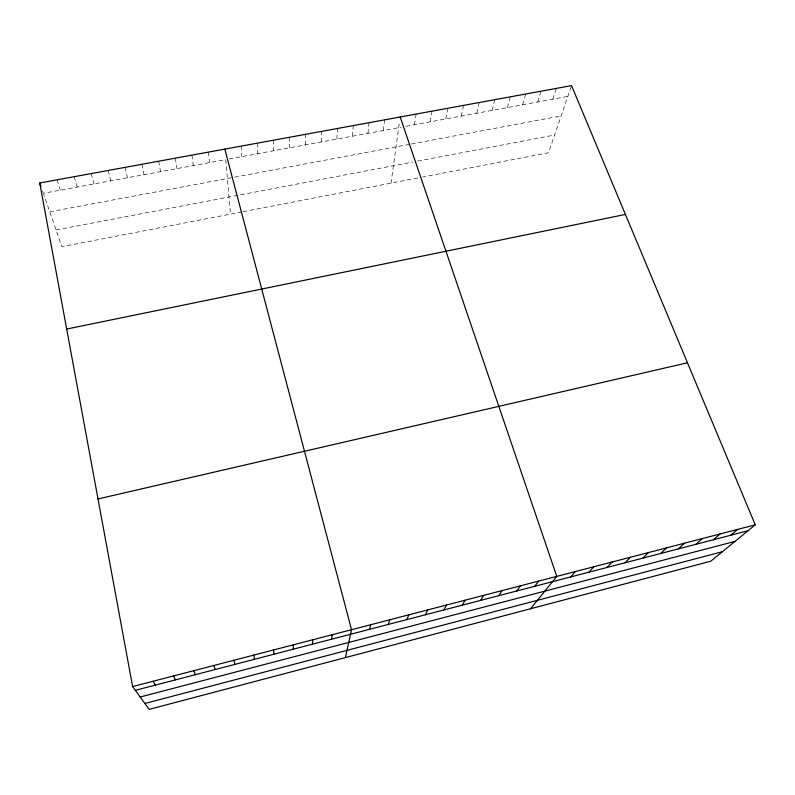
<?xml version="1.0" encoding="UTF-8"?>
<svg xmlns="http://www.w3.org/2000/svg" width="795" height="795" viewBox="0 0 795 795"><rect width="100%" height="100%" fill="white"/><g stroke="black" fill="none" stroke-linecap="round" stroke-linejoin="round"><path stroke-width="0.6" stroke-dasharray="3.98 2.98" d="M305.489 144.869L305.697 134.295M321.21 141.967L321.637 131.384M336.861 139.075L337.497 128.472M352.433 136.203L353.288 125.58M367.936 133.341L368.999 122.708M383.359 130.489L384.641 119.846M391.011 183.138L399.537 121.734M414.463 124.745L416.153 114.073M430.135 121.844L432.033 111.161M445.727 118.972L447.833 108.269M461.249 116.1L463.565 105.387M476.692 113.248L479.216 102.525M492.065 110.406L494.788 99.673M507.359 107.583L510.281 96.831M522.593 104.771L525.704 94.009M537.748 101.969L541.057 91.196M552.823 99.186L556.331 88.404M571.168 86.695L548.53 152.739L422.652 177.037M241.968 211.907L61.881 246.659L43.695 194.338M243.111 211.679L420.227 177.494M56.077 229.954L413.012 161.991M417.604 161.127L554.602 135.041M49.777 211.838L233.422 177.384M234.634 177.166L410.23 144.223M411.413 143.994L561.151 115.911M229.189 158.97L401.137 127.2M405.987 126.306L567.839 96.414M42.532 191.009L43.328 193.294L225.74 159.606L230.49 214.113M56.992 179.839L60.321 190.164M74.154 176.699L77.234 187.034M91.226 173.578L94.058 183.923M108.219 170.458L110.803 180.833M125.123 167.367L127.458 177.762M141.947 164.287L144.034 174.691M158.682 161.216L160.54 171.65M175.337 158.175L176.957 168.62M191.913 155.134L193.294 165.599M208.409 152.113L209.552 162.597M241.153 146.121L241.839 156.625M257.411 143.14L257.868 153.673M273.579 140.178L273.818 150.722M289.678 137.237L289.688 147.791"/><path stroke-width="1.19" d="M293.206 649.207L293.246 644.854M312.425 644.198L312.793 639.776M331.535 639.22L332.221 634.728M345.378 657.614L351.539 629.71L224.826 149.112M369.417 629.352L370.738 624.721M388.198 624.463L389.838 619.752M406.871 619.603L408.819 614.823M425.434 614.764L427.69 609.924M443.898 609.954L446.452 605.045M462.253 605.174L465.105 600.205M480.508 600.424L483.648 595.385M498.664 595.694L502.092 590.596M516.71 590.993L520.427 585.826M534.657 586.312L538.652 581.095M530.563 608.761L556.778 576.385L400.203 116.994M570.78 576.912L575.351 571.555M588.966 572.171L593.815 566.765M607.032 567.461L612.17 561.995M625.009 562.781L630.415 557.255M642.877 558.13L648.551 552.535M660.645 553.499L666.598 547.854M678.314 548.898L684.525 543.194M695.883 544.327L702.363 538.563M713.354 539.775L720.091 533.952M730.724 535.244L737.72 529.371M755.25 524.819L710.77 561.22L149.132 709.379L132.616 686.582L39.75 182.999L571.535 85.621L755.25 524.819L132.616 686.582M144.859 703.476L722.367 551.73M135.329 690.328L748.006 530.752M140.168 697.016L735.007 541.385M98.014 498.952L687.476 362.788M66.681 329.05L625.417 214.431M153.117 681.255L155.472 685.081M173.499 675.959L175.496 679.864M193.761 670.702L195.401 674.677M39.75 182.999L40.943 186.437M213.895 665.465L215.197 669.529M233.909 660.267L234.873 664.401M253.804 655.1L254.43 659.303M273.579 649.962L273.868 654.245"/></g></svg>
